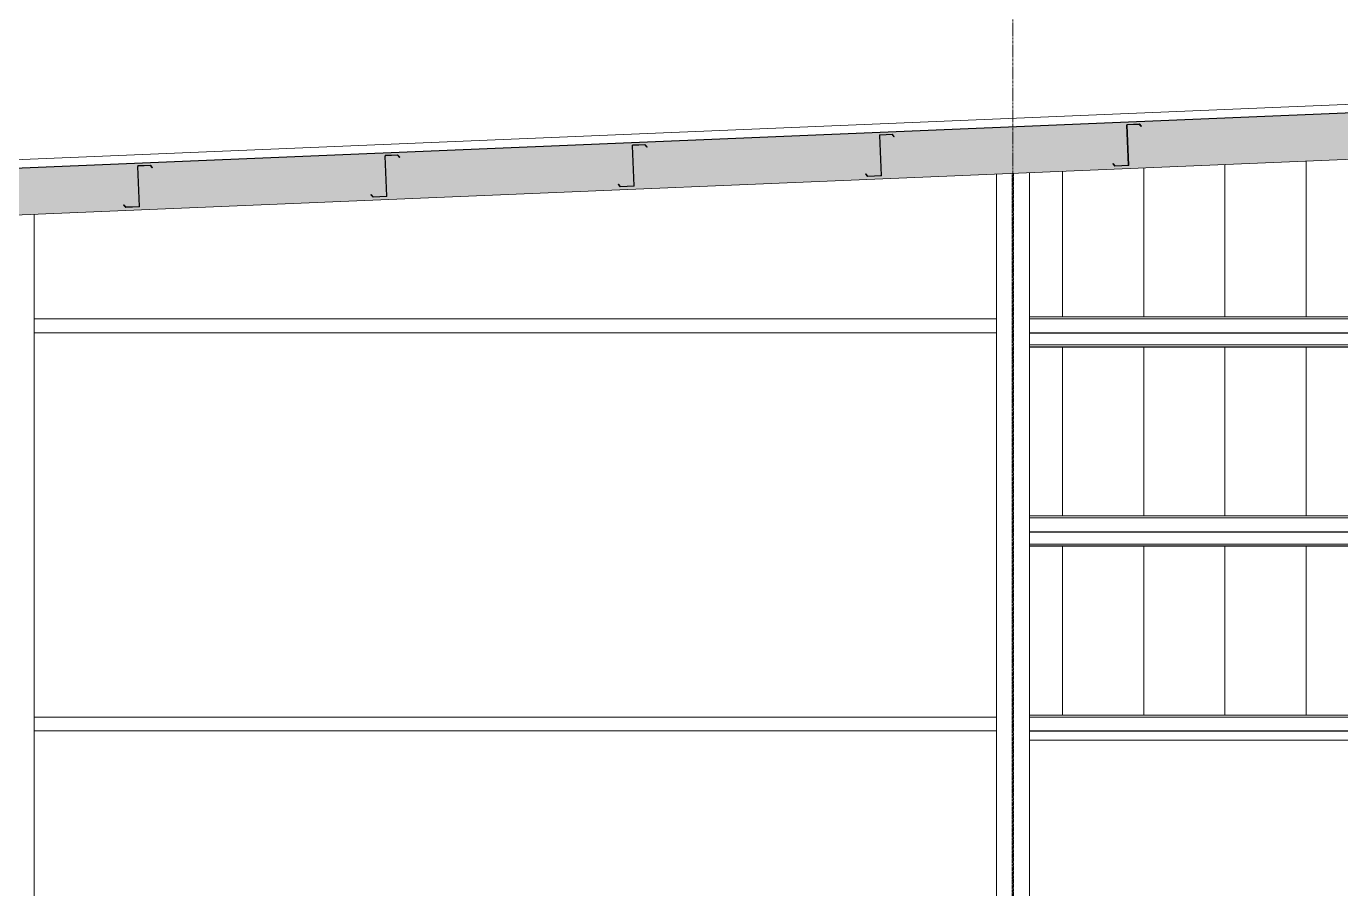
# Model space of a CAD drawing. Header units: inches. Extents: x -23565 to -21, y -324 to 853.
# Drawn here: x -7777.9 to -7459.2, y 203 to 411.9 of the extents above; entities that cross this region are included whole.
import ezdxf

# ---------------------------------------------------------------- set-up
doc = ezdxf.new("R2010")
doc.units = ezdxf.units.IN
doc.header["$MEASUREMENT"] = 0
doc.linetypes.add('Grid Line 1_2_', pattern=[0.875, 0.5, -0.125, 0.125, -0.125])
doc.linetypes.add('Hidden 1_8_', pattern=[0.1875, 0.125, -0.0625])
for name, color, linetype, lineweight in [('A-CLNG', 13, 'Continuous', 13), ('A-CLNG-PATT', 13, 'Continuous', 25), ('A-ROOF', 132, 'Continuous', 13), ('A-WALL', 113, 'Continuous', 13), ('A-WALL-PATT', 111, 'Continuous', 25), ('S-BEAM', 12, 'Continuous', 13), ('S-COLS', 52, 'Continuous', 13), ('S-GRID', 1, 'Continuous', 9)]:
    doc.layers.add(name, color=color, linetype=linetype, lineweight=lineweight)
pattern_1 = [(45, (-21606.148, 72.082), (-19.007, 19.007), []), (45, (-21606.148, 100.882), (-19.007, 19.007), [])]

# ---------------------------------------------------------------- blocks, each defined once
blk = doc.blocks.new('W-Wide Flange-Column - B1_E-1528731-Building Section - North_South looking West _ Fitness Center')
at = {"layer": 'S-COLS', "color": 8, "linetype": 'Hidden 1_8_', "lineweight": 9}
for p, q in [((-21385.21, 376.28), (-21385.21, 37.1)), ((-21384.9, 37.1), (-21384.9, 376.29)), ((-21385.21, 36.96), (-21385.21, 36.72)), ((-21385.21, 36.67), (-21385.21, 36.42)), ((-21385.21, 36.41), (-21385.21, 36.3)), ((-21385.21, 36.24), (-21385.21, 35.59)), ((-21385.21, 35.46), (-21385.21, 35.04)), ((-21384.9, 37.01), (-21384.9, 37.1)), ((-21384.9, 36.71), (-21384.9, 36.96)), ((-21384.9, 35.6), (-21384.9, 36.69)), ((-21384.9, 35.23), (-21384.9, 35.52)), ((-21384.9, 35.03), (-21384.9, 35.16)), ((-21385.21, 34.88), (-21385.21, 32.5)), ((-21385.21, 32.5), (-21385.21, 31.5)), ((-21384.9, 32.5), (-21384.9, 34.88)), ((-21384.9, 31.5), (-21384.9, 32.5)), ((-21385.21, 31.5), (-21385.21, 28.5)), ((-21384.9, 28.5), (-21384.9, 31.5)), ((-21385.21, 28.5), (-21385.21, 4)), ((-21384.9, 4), (-21384.9, 28.5)), ((-21385.21, 4), (-21385.21, 1)), ((-21384.9, 1), (-21384.9, 4))]:
    blk.add_line(p, q, dxfattribs=at)
blk = doc.blocks.new('Girt_Z - 10_D-V104-Building Section - North_South looking West _ Fitness Center')
at = {"layer": 'S-BEAM', "lineweight": 9}
h = blk.add_hatch(dxfattribs=at)
h.set_pattern_fill('FP_52', color=8, style=0, pattern_type=2)
h.set_pattern_definition(pattern_1)
h.paths.add_polyline_path([(-21360.32, 378.03), (-21356.95, 378.17), (-21357.14, 378.27), (-21360.28, 378.14), (-21360.75, 378.65), (-21360.83, 378.58)], flags=0)
h.paths.add_polyline_path([(-21356.95, 378.17), (-21357.36, 387.97), (-21357.47, 387.97), (-21357.07, 378.35)], flags=0)
h.paths.add_polyline_path([(-21353.93, 387.66), (-21353.85, 387.73), (-21354.35, 388.28), (-21357.29, 388.16), (-21357.29, 388.05), (-21354.4, 388.17)], flags=0)
at = {"layer": 'S-BEAM', "color": 7}
for p, q in [((-21357.47, 387.97), (-21357.07, 378.35)), ((-21356.95, 378.17), (-21357.36, 387.97)), ((-21354.35, 388.28), (-21357.29, 388.16)), ((-21357.29, 388.05), (-21354.4, 388.17)), ((-21354.4, 388.17), (-21353.93, 387.66)), ((-21353.85, 387.73), (-21354.35, 388.28)), ((-21353.93, 387.66), (-21353.85, 387.73)), ((-21360.75, 378.65), (-21360.83, 378.58)), ((-21360.83, 378.58), (-21360.32, 378.03)), ((-21360.28, 378.14), (-21360.75, 378.65)), ((-21360.32, 378.03), (-21356.95, 378.17)), ((-21357.14, 378.27), (-21360.28, 378.14))]:
    blk.add_line(p, q, dxfattribs=at)
for centre, radius, start, end in [((-21357.28, 387.97), 0.187, 92.3859, 182.3859), ((-21357.28, 387.97), 0.0782, 94.5087, 182.3859), ((-21357.15, 378.35), 0.0782, 275.4283, 2.3859)]:
    blk.add_arc(centre, radius, start, end, dxfattribs=at)
blk = doc.blocks.new('Girt_Z - 10_D-V105-Building Section - North_South looking West _ Fitness Center')
at = {"layer": 'S-BEAM', "color": 7}
for p, q in [((-21414.3, 385.79), (-21417.24, 385.66)), ((-21417.23, 385.55), (-21414.35, 385.67)), ((-21414.35, 385.67), (-21413.88, 385.16)), ((-21413.8, 385.23), (-21414.3, 385.79)), ((-21417.42, 385.47), (-21417.02, 375.85)), ((-21416.9, 375.67), (-21417.31, 385.47)), ((-21413.88, 385.16), (-21413.8, 385.23)), ((-21420.7, 376.16), (-21420.78, 376.08)), ((-21420.78, 376.08), (-21420.27, 375.53)), ((-21420.22, 375.64), (-21420.7, 376.16)), ((-21420.27, 375.53), (-21416.9, 375.67)), ((-21417.09, 375.77), (-21420.22, 375.64))]:
    blk.add_line(p, q, dxfattribs=at)
for centre, radius, start, end in [((-21417.23, 385.48), 0.187, 92.3859, 182.3859), ((-21417.23, 385.48), 0.0782, 94.5087, 182.3859), ((-21417.09, 375.85), 0.0782, 275.4283, 2.3859)]:
    blk.add_arc(centre, radius, start, end, dxfattribs=at)
blk = doc.blocks.new('Girt_Z - 10_D-V106-Building Section - North_South looking West _ Fitness Center')
at = {"layer": 'S-BEAM', "lineweight": 9}
h = blk.add_hatch(dxfattribs=at)
h.set_pattern_fill('FP_52', color=8, style=0, pattern_type=2)
h.set_pattern_definition(pattern_1)
h.paths.add_polyline_path([(-21480.22, 373.03), (-21476.85, 373.17), (-21477.03, 373.27), (-21480.17, 373.14), (-21480.64, 373.66), (-21480.72, 373.58)], flags=0)
h.paths.add_polyline_path([(-21476.85, 373.17), (-21477.25, 382.97), (-21477.36, 382.97), (-21476.96, 373.35)], flags=0)
h.paths.add_polyline_path([(-21473.82, 382.66), (-21473.74, 382.73), (-21474.25, 383.29), (-21477.18, 383.17), (-21477.18, 383.06), (-21474.3, 383.18)], flags=0)
at = {"layer": 'S-BEAM', "color": 7}
for p, q in [((-21477.36, 382.97), (-21476.96, 373.35)), ((-21476.85, 373.17), (-21477.25, 382.97)), ((-21474.25, 383.29), (-21477.18, 383.17)), ((-21477.18, 383.06), (-21474.3, 383.18)), ((-21474.3, 383.18), (-21473.82, 382.66)), ((-21473.74, 382.73), (-21474.25, 383.29)), ((-21473.82, 382.66), (-21473.74, 382.73)), ((-21480.64, 373.66), (-21480.72, 373.58)), ((-21480.72, 373.58), (-21480.22, 373.03)), ((-21480.17, 373.14), (-21480.64, 373.66)), ((-21480.22, 373.03), (-21476.85, 373.17)), ((-21477.03, 373.27), (-21480.17, 373.14))]:
    blk.add_line(p, q, dxfattribs=at)
for centre, radius, start, end in [((-21477.18, 382.98), 0.187, 92.3859, 182.3859), ((-21477.18, 382.98), 0.0782, 94.5087, 182.3859), ((-21477.04, 373.35), 0.0782, 275.4283, 2.3859)]:
    blk.add_arc(centre, radius, start, end, dxfattribs=at)
blk = doc.blocks.new('Girt_Z - 10_D-V107-Building Section - North_South looking West _ Fitness Center')
at = {"layer": 'S-BEAM', "color": 7}
for p, q in [((-21537.31, 380.47), (-21536.91, 370.86)), ((-21536.79, 370.67), (-21537.2, 380.48)), ((-21534.2, 380.79), (-21537.13, 380.67)), ((-21537.13, 380.56), (-21534.24, 380.68)), ((-21534.24, 380.68), (-21533.77, 380.16)), ((-21533.69, 380.24), (-21534.2, 380.79)), ((-21533.77, 380.16), (-21533.69, 380.24)), ((-21540.59, 371.16), (-21540.67, 371.09)), ((-21540.67, 371.09), (-21540.17, 370.53)), ((-21540.12, 370.64), (-21540.59, 371.16)), ((-21540.17, 370.53), (-21536.79, 370.67)), ((-21536.98, 370.77), (-21540.12, 370.64))]:
    blk.add_line(p, q, dxfattribs=at)
for centre, radius, start, end in [((-21537.12, 380.48), 0.187, 92.3859, 182.3859), ((-21537.12, 380.48), 0.0782, 94.5087, 182.3859), ((-21536.99, 370.85), 0.0782, 275.4283, 2.3859)]:
    blk.add_arc(centre, radius, start, end, dxfattribs=at)
blk = doc.blocks.new('Girt_Z - 10_D-V108-Building Section - North_South looking West _ Fitness Center')
at = {"layer": 'S-BEAM', "lineweight": 9}
h = blk.add_hatch(dxfattribs=at)
h.set_pattern_fill('FP_52', color=8, style=0, pattern_type=2)
h.set_pattern_definition(pattern_1)
h.paths.add_polyline_path([(-21600.11, 368.03), (-21596.74, 368.18), (-21596.93, 368.28), (-21600.07, 368.15), (-21600.54, 368.66), (-21600.62, 368.59)], flags=0)
h.paths.add_polyline_path([(-21596.74, 368.18), (-21597.15, 377.98), (-21597.26, 377.97), (-21596.86, 368.36)], flags=0)
h.paths.add_polyline_path([(-21593.72, 377.66), (-21593.64, 377.74), (-21594.15, 378.29), (-21597.08, 378.17), (-21597.08, 378.06), (-21594.19, 378.18)], flags=0)
at = {"layer": 'S-BEAM', "color": 7}
for p, q in [((-21597.26, 377.97), (-21596.86, 368.36)), ((-21596.74, 368.18), (-21597.15, 377.98)), ((-21594.15, 378.29), (-21597.08, 378.17)), ((-21597.08, 378.06), (-21594.19, 378.18)), ((-21594.19, 378.18), (-21593.72, 377.66)), ((-21593.64, 377.74), (-21594.15, 378.29)), ((-21593.72, 377.66), (-21593.64, 377.74)), ((-21600.54, 368.66), (-21600.62, 368.59)), ((-21600.62, 368.59), (-21600.11, 368.03)), ((-21600.07, 368.15), (-21600.54, 368.66)), ((-21600.11, 368.03), (-21596.74, 368.18)), ((-21596.93, 368.28), (-21600.07, 368.15))]:
    blk.add_line(p, q, dxfattribs=at)
for centre, radius, start, end in [((-21597.07, 377.98), 0.187, 92.3859, 182.3859), ((-21597.07, 377.98), 0.0782, 94.5087, 182.3859), ((-21596.94, 368.35), 0.0782, 275.4283, 2.3859)]:
    blk.add_arc(centre, radius, start, end, dxfattribs=at)
blk = doc.blocks.new('Girt_Z - 10_D-1254871-Building Section - North_South looking West _ Fitness Center')
at = {"layer": 'S-BEAM', "color": 8, "lineweight": 9}
for p, q in [((-21622.3, 244.56), (-21389.05, 244.56)), ((-21381.05, 245.04), (-21146.8, 245.04)), ((-21381.05, 244.56), (-21146.8, 244.56)), ((-21622.3, 241.19), (-21389.05, 241.19)), ((-21381.05, 241.19), (-21146.8, 241.19)), ((-21381.05, 241.11), (-21146.8, 241.11))]:
    blk.add_line(p, q, dxfattribs=at)
blk = doc.blocks.new('Girt_Z - 10_D-1249026-Building Section - North_South looking West _ Fitness Center')
at = {"layer": 'S-BEAM', "color": 8, "lineweight": 9}
for p, q in [((-21622.3, 341.06), (-21389.05, 341.06)), ((-21381.05, 341.54), (-21146.8, 341.54)), ((-21381.05, 341.06), (-21146.8, 341.06)), ((-21622.3, 337.69), (-21389.05, 337.69)), ((-21381.05, 337.69), (-21146.8, 337.69)), ((-21381.05, 337.61), (-21146.8, 337.61)), ((-21381.05, 334.72), (-21146.8, 334.72)), ((-21381.05, 334.27), (-21146.8, 334.27)), ((-21381.05, 334.19), (-21146.8, 334.19))]:
    blk.add_line(p, q, dxfattribs=at)
blk = doc.blocks.new('Girt_Z - 10_D-1772654-Building Section - North_South looking West _ Fitness Center')
at = {"layer": 'S-BEAM', "color": 8, "lineweight": 9}
for p, q in [((-21381.05, 293.29), (-21146.8, 293.29)), ((-21381.05, 292.81), (-21146.8, 292.81)), ((-21381.05, 289.44), (-21146.8, 289.44)), ((-21381.05, 289.36), (-21146.8, 289.36)), ((-21381.05, 286.47), (-21146.8, 286.47)), ((-21381.05, 286.02), (-21146.8, 286.02)), ((-21381.05, 285.94), (-21146.8, 285.94))]:
    blk.add_line(p, q, dxfattribs=at)

msp = doc.modelspace()

# ---------------------------------------------------------------- hatches: boundary and pattern name
at = {"layer": 'A-CLNG-PATT', "lineweight": 9}
h = msp.add_hatch(dxfattribs=at)
h.set_pattern_fill('FP_50', color=8, style=0, pattern_type=2)
h.set_pattern_definition([(161.57, (-21605.188, 73.042), (-7.6802237, -0.0009796), [0, -54.643, 6.067, 0]), (18.43, (-21607.108, 73.042), (-7.6802237, 0.0009796), [0, -54.643, 6.067, 0]), (108.43, (-21605.188, 73.042), (3.8382953, -19.20136532), [18.211, -42.499]), (71.57, (-21607.108, 73.042), (3.8382953, 19.20136532), [18.211, -42.499])])
h.paths.add_polyline_path([(-8524.3357, 335.2171), (-7288.7107, 386.7015), (-7288.7107, 397.9612), (-8524.3357, 346.4769), (-8524.3357, 343.7247)], flags=0)
at = {"layer": 'A-WALL-PATT', "lineweight": 9}
h = msp.add_hatch(dxfattribs=at)
h.set_pattern_fill('FP_62', color=8, style=0, pattern_type=2)
h.set_pattern_definition([(90, (-21384.928, 0), (-19.685, 1e-15), [])])
h.paths.add_polyline_path([(-7287.9606, 337.6875), (-7287.7732, 337.7969), (-7278.1481, 337.7969), (-7278.1481, 337.6875), (-7287.8513, 337.6875)], flags=0)
h.paths.add_polyline_path([(-7275.2732, 239.5625), (-7275.2732, 335.5178), (-7277.7107, 335.5803), (-7277.6482, 338.2678), (-7277.6482, 338.2053), (-7277.6482, 335.5803), (-7275.2732, 335.5803), (-7275.2732, 398.173), (-7277.6482, 398.173), (-7277.6482, 395.548), (-7277.7107, 395.548), (-7277.6482, 398.2355), (-7275.2732, 398.2355), (-7275.2732, 398.537), (-7288.7107, 397.9612), (-7288.7107, 397.421), (-7279.5935, 397.8009), (-7279.5667, 397.4868), (-7278.1482, 397.4868), (-7278.1482, 397.3774), (-7279.5759, 397.3774), (-7279.2844, 389.8068), (-7281.4607, 389.6569), (-7281.4097, 389.5961), (-7278.1441, 389.5961), (-7278.1482, 389.4868), (-7281.4607, 389.4868), (-7281.6467, 389.7084), (-7288.7107, 389.4141), (-7288.7107, 388.9245), (-7287.9607, 388.9245), (-7287.9606, 341.0625), (-7287.3861, 341.5446), (-7287.3158, 341.4608), (-7287.8513, 341.0115), (-7287.8954, 337.7969), (-7287.9607, 337.6122), (-7287.9607, 335), (-7278.07, 335), (-7278.07, 337.6122), (-7277.9607, 337.6094), (-7277.9606, 335), (-7275.4607, 335), (-7275.4607, 239.5625)], flags=0)
h.paths.add_polyline_path([(-7300.4607, 245.0446), (-7300.4607, 285.9398), (-7534.7107, 285.9398), (-7534.7107, 245.0446), (-7328.4482, 245.0446)], flags=0)
h.paths.add_polyline_path([(-7483.3722, 293.2946), (-7300.4607, 293.2946), (-7300.4607, 334.1898), (-7534.7107, 334.1898), (-7534.7107, 293.2946)], flags=0)
h.paths.add_polyline_path([(-7391.1206, 341.5446), (-7300.4607, 341.5446), (-7300.4607, 386.2119), (-7534.7107, 376.4515), (-7534.7107, 341.5446), (-7450.6601, 341.5446)], flags=0)
h.paths.add_polyline_path([(-7278.0701, 389.6742), (-7278.0701, 397.2993), (-7277.9607, 397.2993), (-7277.9607, 389.6743)], flags=0)

# ---------------------------------------------------------------- linework, layer by layer
at = {"layer": 'A-CLNG', "color": 7}
for p, q in [((-7288.7107, 397.9612), (-8524.3357, 346.4769)), ((-8524.3357, 335.2171), (-7288.7107, 386.7015))]:
    msp.add_line(p, q, dxfattribs=at)
at = {"layer": 'A-ROOF', "color": 7}
for p, q in [((-7274.1109, 400.6498), (-8586.7531, 345.9563)), ((-8586.7531, 343.9546), (-7274.1109, 398.648))]:
    msp.add_line(p, q, dxfattribs=at)
at = {"layer": 'A-WALL', "color": 8, "lineweight": 9}
for p, q in [((-7275.2732, 398.537), (-7538.5232, 387.5683)), ((-7300.4607, 238.939), (-7534.7107, 238.939))]:
    msp.add_line(p, q, dxfattribs=at)
at = {"layer": 'S-COLS', "color": 8, "lineweight": 9}
for p, q in [((-7542.7107, 376.1182), (-7542.7107, 37.1167)), ((-7534.7107, 376.4515), (-7534.7107, 37.1209)), ((-7775.9607, 366.3994), (-7775.9607, 37.0929))]:
    msp.add_line(p, q, dxfattribs=at)
at = {"layer": 'S-GRID', "linetype": 'Grid Line 1_2_'}
msp.add_line((-7538.7107, -293.0359), (-7538.7107, 738.6571), dxfattribs=at)
msp.add_line((-7538.7107, -293.0359), (-7538.7107, 738.6571), dxfattribs=at)

# ---------------------------------------------------------------- block references
at = {"layer": 'S-BEAM', "color": 8, "lineweight": 9}
for name in ['Girt_Z - 10_D-V105-Building Section - North_South looking West _ Fitness Center', 'Girt_Z - 10_D-V104-Building Section - North_South looking West _ Fitness Center', 'Girt_Z - 10_D-V106-Building Section - North_South looking West _ Fitness Center', 'Girt_Z - 10_D-V107-Building Section - North_South looking West _ Fitness Center', 'Girt_Z - 10_D-V108-Building Section - North_South looking West _ Fitness Center', 'Girt_Z - 10_D-1249026-Building Section - North_South looking West _ Fitness Center', 'Girt_Z - 10_D-1772654-Building Section - North_South looking West _ Fitness Center', 'Girt_Z - 10_D-1254871-Building Section - North_South looking West _ Fitness Center']:
    msp.add_blockref(name, (13846.3421, 0), dxfattribs=at)
at = {"layer": 'S-COLS', "color": 8, "linetype": 'Hidden 1_8_', "lineweight": 9}
msp.add_blockref('W-Wide Flange-Column - B1_E-1528731-Building Section - North_South looking West _ Fitness Center', (13846.3421, 0), dxfattribs=at)

doc.saveas('drawing.dxf')
